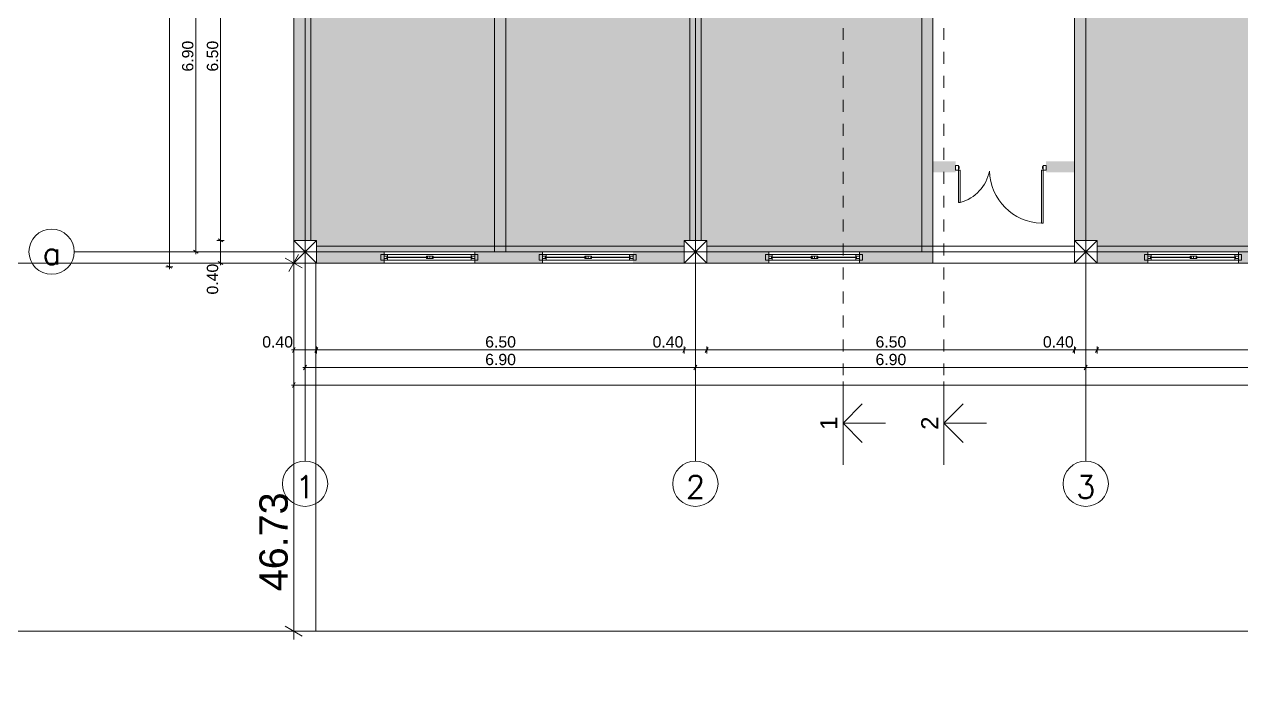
# Model space of a CAD drawing. Header units: millimetres. Extents: x 476244520 to 476657119, y 4620824743 to 4621446928.
# Drawn here: x 476385393 to 476406912, y 4620976620 to 4620988538 of the extents above; entities that cross this region are included whole.
import ezdxf

# ---------------------------------------------------------------- set-up
doc = ezdxf.new("R2010")
doc.units = ezdxf.units.MM
doc.header["$MEASUREMENT"] = 0
doc.linetypes.add('Dashed', pattern=[423.333333, 211.666667, -211.666667])
for name, color, linetype, lineweight in [('0_Pen_No__42_Pen_No__250_Pen_No__5', 5, 'Continuous', 0), ('2D Drafting - General_Pen_No__1_Pen_No__7', 7, 'Continuous', 0), ('2D Drafting - General_Pen_No__250_Pen_No__7_Pen_No__154', 154, 'Continuous', 0), ('2D Drafting - General_Pen_No__250_Pen_No__7_Pen_No__250', 7, 'Continuous', 0), ('2D Drafting - General_Pen_No__250_Pen_No__7_Pen_No__7', 7, 'Continuous', 0), ('Annotation - Text_Pen_No__7_Pen_No__5', 5, 'Continuous', 0), ('Doors_Pen_No__7_Pen_No__7', 7, 'Continuous', 0), ('G-Anno-Nplt_Pen_No__4', 7, 'Continuous', 0), ('G-Anno-Nplt_Pen_No__7', 7, 'Continuous', 0), ('G-Anno-Nplt_Pen_No__8', 8, 'Continuous', 0), ('kar-panjara_Pen_No__7_Pen_No__7_Pen_No__7', 7, 'Continuous', 0), ('New_._Pen_No__1', 1, 'Continuous', 0), ('New_shenobebi_Pen_No__1', 1, 'Continuous', 0), ('New_Structural - Bearing_Pen_No__1', 1, 'Continuous', 0), ('zoma_Pen_No__1', 1, 'Continuous', 0), ('zoma_Pen_No__142', 142, 'Continuous', 0), ('zoma_Pen_No__5_Pen_No__5', 5, 'Continuous', 0)]:
    doc.layers.add(name, color=color, linetype=linetype, lineweight=lineweight)
doc.layers.add('zoma', color=7, linetype='Continuous')
doc.styles.add('GENERATED_STYLE_1', font='arial.ttf')
doc.styles.add('GENERATED_STYLE_2', font='arial.ttf')
doc.linetypes.add('Break', pattern='A,0,[1,A-4 бѓЎбѓђбѓ®бѓљбѓ\x98 - nikas1.Shx,S=15.679026,R=0,X=0,Y=0],-1975.557214,0', length=1975.557214)
doc.dimstyles.new('GENERATED_STYLE__1', dxfattribs={"dimtxt": 200, "dimasz": 64.421331, "dimexe": 0.18, "dimexo": 3, "dimgap": 0.09, "dimtad": 1, "dimtih": 1, "dimtoh": 1, "dimlfac": 0.001, "dimzin": 0, "dimdsep": 46, "dimtxsty": 'GENERATED_STYLE_2', "dimblk": 'ARROWHEAD_2', "dimblk1": 'ARROWHEAD_2', "dimblk2": 'ARROWHEAD_2', "dimcen": 0.09, "dimclrd": 142, "dimclre": 142, "dimclrt": 142, "dimadec": 0, "dimazin": 0, "dimtfac": 1, "dimtdec": 4, "dimtmove": 0, "dimatfit": 3, "dimfxl": 1, "dimtolj": 1, "dimtzin": 0, "dimarcsym": 0})
doc.dimstyles.new('GENERATED_STYLE__5', dxfattribs={"dimtxt": 500, "dimasz": 228, "dimexe": 0.18, "dimexo": 3, "dimgap": 0.09, "dimtad": 1, "dimtih": 1, "dimtoh": 1, "dimlfac": 0.001, "dimzin": 0, "dimdsep": 46, "dimtxsty": 'GENERATED_STYLE_2', "dimblk": 'ARROWHEAD_2', "dimblk1": 'ARROWHEAD_2', "dimblk2": 'ARROWHEAD_2', "dimcen": 0.09, "dimclrd": 1, "dimclre": 1, "dimclrt": 1, "dimadec": 0, "dimazin": 0, "dimtfac": 1, "dimtdec": 4, "dimtmove": 2, "dimatfit": 3, "dimfxl": 1, "dimtolj": 1, "dimtzin": 0, "dimarcsym": 0})
doc.dimstyles.new('GENERATED_STYLE__6', dxfattribs={"dimtxt": 500, "dimasz": 228, "dimexe": 0.18, "dimexo": 3, "dimgap": 0.09, "dimtad": 1, "dimlfac": 0.001, "dimzin": 0, "dimdsep": 46, "dimtxsty": 'GENERATED_STYLE_2', "dimblk": 'ARROWHEAD_2', "dimblk1": 'ARROWHEAD_2', "dimblk2": 'ARROWHEAD_2', "dimcen": 0.09, "dimclrd": 1, "dimclre": 1, "dimclrt": 1, "dimadec": 0, "dimazin": 0, "dimtfac": 1, "dimtdec": 4, "dimtmove": 2, "dimatfit": 3, "dimfxl": 1, "dimtolj": 1, "dimtzin": 0, "dimarcsym": 0})
doc.dimstyles.new('GENERATED_STYLE__8', dxfattribs={"dimtxt": 200, "dimasz": 64.421331, "dimexe": 0.18, "dimexo": 3, "dimgap": 0.09, "dimtad": 1, "dimlfac": 0.001, "dimzin": 0, "dimdsep": 46, "dimtxsty": 'GENERATED_STYLE_2', "dimblk": 'ARROWHEAD_2', "dimblk1": 'ARROWHEAD_2', "dimblk2": 'ARROWHEAD_2', "dimcen": 0.09, "dimclrd": 142, "dimclre": 142, "dimclrt": 142, "dimadec": 0, "dimazin": 0, "dimtfac": 1, "dimtdec": 4, "dimtmove": 0, "dimatfit": 3, "dimfxl": 1, "dimtolj": 1, "dimtzin": 0, "dimarcsym": 0})

# ---------------------------------------------------------------- blocks, each defined once
blk = doc.blocks.new('*D202', base_point=(476844527, 4621385791))
at = {"layer": 'zoma_Pen_No__142', "color": 142, "linetype": 'Continuous', "lineweight": 0, "transparency": 16777216}
for p, q in [((476388488, 4620991420), (476388361, 4620991420)), ((476388382, 4620991445), (476388467, 4620991396)), ((476388424, 4620984520), (476388424, 4620991420)), ((476388382, 4620984545), (476388467, 4620984496)), ((476388488, 4620984520), (476388361, 4620984520)), ((476388424, 4620984479), (476388424, 4620984520))]:
    blk.add_line(p, q, dxfattribs=at)
at = {"layer": 'zoma_Pen_No__142', "color": 142, "lineweight": 0, "transparency": 16777216, "insert": (476388384, 4620987704), "char_height": 200, "attachment_point": 7, "rotation": 90, "style": 'GENERATED_STYLE_2'}
blk.add_mtext('\\A1;{\\pql;\\fArial CYR|b0|i0|c204|p34;6.90}', dxfattribs=at)
blk = doc.blocks.new('ARROWHEAD_2')
at = {"color": 0, "linetype": 'Continuous', "lineweight": 0}
for p, q in [((0, 0), (-1, 0)), ((-0.378, -0.655), (0.378, 0.655))]:
    blk.add_line(p, q, dxfattribs=at)
blk = doc.blocks.new('*D205', base_point=(476844527, 4621385791))
at = {"layer": 'zoma_Pen_No__142', "color": 142, "linetype": 'Continuous', "lineweight": 0, "transparency": 16777216}
for p, q in [((476388819, 4620984745), (476388904, 4620984696)), ((476388925, 4620984720), (476388798, 4620984720)), ((476388862, 4620984320), (476388862, 4620984720)), ((476388925, 4620984320), (476388798, 4620984320)), ((476388819, 4620984345), (476388904, 4620984296)), ((476388862, 4620984279), (476388862, 4620984320))]:
    blk.add_line(p, q, dxfattribs=at)
at = {"layer": 'zoma_Pen_No__142', "color": 142, "lineweight": 0, "transparency": 16777216, "insert": (476388822, 4620983763), "char_height": 200, "attachment_point": 7, "rotation": 89.9995, "style": 'GENERATED_STYLE_2'}
blk.add_mtext('\\A1;{\\pql;\\fArial CYR|b0|i0|c204|p34;0.40}', dxfattribs=at)
blk = doc.blocks.new('*D206', base_point=(476844527, 4621385791))
at = {"layer": 'zoma_Pen_No__142', "color": 142, "linetype": 'Continuous', "lineweight": 0, "transparency": 16777216}
for p, q in [((476388819, 4620991245), (476388904, 4620991196)), ((476388862, 4620984720), (476388862, 4620991220)), ((476388819, 4620984745), (476388904, 4620984696)), ((476388925, 4620984720), (476388798, 4620984720)), ((476388862, 4620984320), (476388862, 4620984720))]:
    blk.add_line(p, q, dxfattribs=at)
at = {"layer": 'zoma_Pen_No__142', "color": 142, "lineweight": 0, "transparency": 16777216, "char_height": 200, "attachment_point": 7, "rotation": 89.9995, "style": 'GENERATED_STYLE_2'}
for s, insert in [('\\A1;{\\pql;\\fArial CYR|b0|i0|c204|p34;0.40}', (476388822, 4620990663)), ('\\A1;{\\pql;\\fArial CYR|b0|i0|c204|p34;6.50}', (476388822, 4620987704))]:
    blk.add_mtext(s, dxfattribs=dict(at, insert=insert))
blk = doc.blocks.new('*D207', base_point=(476844527, 4621385791))
at = {"layer": 'zoma_Pen_No__142', "color": 142, "linetype": 'Continuous', "lineweight": 0, "transparency": 16777216}
for p, q in [((476388862, 4620991620), (476388862, 4620994720)), ((476388819, 4620991645), (476388904, 4620991596)), ((476388925, 4620991620), (476388798, 4620991620)), ((476388862, 4620991220), (476388862, 4620991620)), ((476388925, 4620991220), (476388798, 4620991220)), ((476388819, 4620991245), (476388904, 4620991196)), ((476388862, 4620984720), (476388862, 4620991220))]:
    blk.add_line(p, q, dxfattribs=at)
blk = doc.blocks.new('*D213', base_point=(476844527, 4621385791))
at = {"layer": 'zoma_Pen_No__1', "color": 1, "linetype": 'Continuous', "lineweight": 0, "transparency": 16777216}
for p, q in [((476390381, 4620984320), (476389931, 4620984320)), ((476390306, 4620984233), (476390006, 4620984407)), ((476390156, 4620984320), (476390156, 4620984467)), ((476390156, 4620977813), (476390156, 4620984320)), ((476390006, 4620977900), (476390306, 4620977727)), ((476390381, 4620977813), (476389931, 4620977813)), ((476390156, 4620977667), (476390156, 4620977813))]:
    blk.add_line(p, q, dxfattribs=at)
at = {"layer": 'zoma_Pen_No__1', "color": 1, "lineweight": 0, "transparency": 16777216, "insert": (476390056, 4620978518), "char_height": 500, "attachment_point": 7, "rotation": 90, "style": 'GENERATED_STYLE_2'}
blk.add_mtext('\\A1;{\\pql;\\fArial CYR|b0|i0|c204|p34;46.73}', dxfattribs=at)
blk = doc.blocks.new('*D216', base_point=(476844527, 4621385791))
at = {"layer": 'zoma_Pen_No__1', "color": 1, "linetype": 'Continuous', "lineweight": 0, "transparency": 16777216}
for p, q in [((476377547, 4620984095), (476377547, 4620984545)), ((476390156, 4620984095), (476390156, 4620984545)), ((476377400, 4620984320), (476377547, 4620984320)), ((476377633, 4620984470), (476377460, 4620984170)), ((476377547, 4620984320), (476390156, 4620984320)), ((476390069, 4620984170), (476390242, 4620984470)), ((476390156, 4620984320), (476390303, 4620984320))]:
    blk.add_line(p, q, dxfattribs=at)
at = {"layer": 'zoma_Pen_No__1', "color": 1, "lineweight": 0, "transparency": 16777216, "insert": (476382462, 4620984420), "char_height": 500, "attachment_point": 7, "style": 'GENERATED_STYLE_2'}
blk.add_mtext('\\A1;{\\pql;\\fArial CYR|b0|i0|c204|p34;12.61}', dxfattribs=at)
blk = doc.blocks.new('*D231', base_point=(476844527, 4621385791))
at = {"layer": 'zoma_Pen_No__142', "color": 142, "linetype": 'Continuous', "lineweight": 0, "transparency": 16777216}
for p, q in [((476390314, 4620982472), (476390356, 4620982472)), ((476390380, 4620982514), (476390331, 4620982429)), ((476390356, 4620982408), (476390356, 4620982535)), ((476390356, 4620982472), (476397256, 4620982472)), ((476397280, 4620982514), (476397231, 4620982429)), ((476397256, 4620982408), (476397256, 4620982535))]:
    blk.add_line(p, q, dxfattribs=at)
at = {"layer": 'zoma_Pen_No__142', "color": 142, "lineweight": 0, "transparency": 16777216, "insert": (476393540, 4620982512), "char_height": 200, "attachment_point": 7, "style": 'GENERATED_STYLE_2'}
blk.add_mtext('\\A1;{\\pql;\\fArial CYR|b0|i0|c204|p34;6.90}', dxfattribs=at)
blk = doc.blocks.new('*D232', base_point=(476844527, 4621385791))
at = {"layer": 'zoma_Pen_No__142', "color": 142, "linetype": 'Continuous', "lineweight": 0, "transparency": 16777216}
for p, q in [((476397280, 4620982514), (476397231, 4620982429)), ((476397256, 4620982408), (476397256, 4620982535)), ((476397256, 4620982472), (476404156, 4620982472)), ((476404180, 4620982514), (476404131, 4620982429)), ((476404156, 4620982408), (476404156, 4620982535))]:
    blk.add_line(p, q, dxfattribs=at)
at = {"layer": 'zoma_Pen_No__142', "color": 142, "lineweight": 0, "transparency": 16777216, "insert": (476400440, 4620982512), "char_height": 200, "attachment_point": 7, "style": 'GENERATED_STYLE_2'}
blk.add_mtext('\\A1;{\\pql;\\fArial CYR|b0|i0|c204|p34;6.90}', dxfattribs=at)
blk = doc.blocks.new('*D233', base_point=(476844527, 4621385791))
at = {"layer": 'zoma_Pen_No__142', "color": 142, "linetype": 'Continuous', "lineweight": 0, "transparency": 16777216}
for p, q in [((476404180, 4620982514), (476404131, 4620982429)), ((476404156, 4620982408), (476404156, 4620982535)), ((476404156, 4620982472), (476411056, 4620982472)), ((476411080, 4620982514), (476411031, 4620982429)), ((476411056, 4620982408), (476411056, 4620982535))]:
    blk.add_line(p, q, dxfattribs=at)
at = {"layer": 'zoma_Pen_No__142', "color": 142, "lineweight": 0, "transparency": 16777216, "insert": (476407340, 4620982512), "char_height": 200, "attachment_point": 7, "style": 'GENERATED_STYLE_2'}
blk.add_mtext('\\A1;{\\pql;\\fArial CYR|b0|i0|c204|p34;6.90}', dxfattribs=at)
blk = doc.blocks.new('*D237', base_point=(476844527, 4621385791))
at = {"layer": 'zoma_Pen_No__142', "color": 142, "linetype": 'Continuous', "lineweight": 0, "transparency": 16777216}
for p, q in [((476388488, 4620991420), (476388361, 4620991420)), ((476388382, 4620991445), (476388467, 4620991396)), ((476388424, 4620984520), (476388424, 4620991420)), ((476388382, 4620984545), (476388467, 4620984496)), ((476388488, 4620984520), (476388361, 4620984520)), ((476388424, 4620984479), (476388424, 4620984520))]:
    blk.add_line(p, q, dxfattribs=at)
at = {"layer": 'zoma_Pen_No__142', "color": 142, "lineweight": 0, "transparency": 16777216, "insert": (476388384, 4620987704), "char_height": 200, "attachment_point": 7, "rotation": 90, "style": 'GENERATED_STYLE_2'}
blk.add_mtext('\\A1;{\\pql;\\fArial CYR|b0|i0|c204|p34;6.90}', dxfattribs=at)
blk = doc.blocks.new('*D243', base_point=(476844527, 4621385791))
at = {"layer": 'zoma_Pen_No__142', "color": 142, "linetype": 'Continuous', "lineweight": 0, "transparency": 16777216}
for p, q in [((476390114, 4620982163), (476390156, 4620982163)), ((476390180, 4620982206), (476390131, 4620982121)), ((476390156, 4620982100), (476390156, 4620982227)), ((476390156, 4620982163), (476431956, 4620982163)), ((476431931, 4620982121), (476431980, 4620982206)), ((476431956, 4620982100), (476431956, 4620982227)), ((476431956, 4620982163), (476431997, 4620982163))]:
    blk.add_line(p, q, dxfattribs=at)
at = {"layer": 'zoma_Pen_No__142', "color": 142, "lineweight": 0, "transparency": 16777216, "insert": (476410714, 4620982203), "char_height": 200, "attachment_point": 7, "style": 'GENERATED_STYLE_2'}
blk.add_mtext('\\A1;{\\pql;\\fArial CYR|b0|i0|c204|p34;41.80}', dxfattribs=at)
blk = doc.blocks.new('*D244', base_point=(476844527, 4621385791))
at = {"layer": 'zoma_Pen_No__142', "color": 142, "linetype": 'Continuous', "lineweight": 0, "transparency": 16777216}
for p, q in [((476390180, 4620982826), (476390131, 4620982741)), ((476390156, 4620982720), (476390156, 4620982847)), ((476390580, 4620982826), (476390531, 4620982741)), ((476390556, 4620982720), (476390556, 4620982847)), ((476390114, 4620982783), (476390156, 4620982783)), ((476390156, 4620982783), (476390556, 4620982783))]:
    blk.add_line(p, q, dxfattribs=at)
at = {"layer": 'zoma_Pen_No__142', "color": 142, "lineweight": 0, "transparency": 16777216, "insert": (476389599, 4620982823), "char_height": 200, "attachment_point": 7, "style": 'GENERATED_STYLE_2'}
blk.add_mtext('\\A1;{\\pql;\\fArial CYR|b0|i0|c204|p34;0.40}', dxfattribs=at)
blk = doc.blocks.new('*D245', base_point=(476844527, 4621385791))
at = {"layer": 'zoma_Pen_No__142', "color": 142, "linetype": 'Continuous', "lineweight": 0, "transparency": 16777216}
for p, q in [((476390580, 4620982826), (476390531, 4620982741)), ((476390556, 4620982720), (476390556, 4620982847)), ((476397080, 4620982826), (476397031, 4620982741)), ((476397056, 4620982720), (476397056, 4620982847)), ((476390556, 4620982783), (476397056, 4620982783))]:
    blk.add_line(p, q, dxfattribs=at)
at = {"layer": 'zoma_Pen_No__142', "color": 142, "lineweight": 0, "transparency": 16777216, "char_height": 200, "attachment_point": 7, "style": 'GENERATED_STYLE_2'}
for s, insert in [('\\A1;{\\pql;\\fArial CYR|b0|i0|c204|p34;6.50}', (476393540, 4620982823)), ('\\A1;{\\pql;\\fArial CYR|b0|i0|c204|p34;0.40}', (476396499, 4620982823))]:
    blk.add_mtext(s, dxfattribs=dict(at, insert=insert))
blk = doc.blocks.new('*D246', base_point=(476844527, 4621385791))
at = {"layer": 'zoma_Pen_No__142', "color": 142, "linetype": 'Continuous', "lineweight": 0, "transparency": 16777216}
for p, q in [((476397080, 4620982826), (476397031, 4620982741)), ((476397056, 4620982720), (476397056, 4620982847)), ((476397480, 4620982826), (476397431, 4620982741)), ((476397456, 4620982720), (476397456, 4620982847)), ((476397056, 4620982783), (476397456, 4620982783))]:
    blk.add_line(p, q, dxfattribs=at)
blk = doc.blocks.new('*D247', base_point=(476844527, 4621385791))
at = {"layer": 'zoma_Pen_No__142', "color": 142, "linetype": 'Continuous', "lineweight": 0, "transparency": 16777216}
for p, q in [((476397480, 4620982826), (476397431, 4620982741)), ((476397456, 4620982720), (476397456, 4620982847)), ((476403980, 4620982826), (476403931, 4620982741)), ((476403956, 4620982720), (476403956, 4620982847)), ((476397456, 4620982783), (476403956, 4620982783))]:
    blk.add_line(p, q, dxfattribs=at)
at = {"layer": 'zoma_Pen_No__142', "color": 142, "lineweight": 0, "transparency": 16777216, "char_height": 200, "attachment_point": 7, "style": 'GENERATED_STYLE_2'}
for s, insert in [('\\A1;{\\pql;\\fArial CYR|b0|i0|c204|p34;6.50}', (476400440, 4620982823)), ('\\A1;{\\pql;\\fArial CYR|b0|i0|c204|p34;0.40}', (476403399, 4620982823))]:
    blk.add_mtext(s, dxfattribs=dict(at, insert=insert))
blk = doc.blocks.new('*D248', base_point=(476844527, 4621385791))
at = {"layer": 'zoma_Pen_No__142', "color": 142, "linetype": 'Continuous', "lineweight": 0, "transparency": 16777216}
for p, q in [((476403980, 4620982826), (476403931, 4620982741)), ((476403956, 4620982720), (476403956, 4620982847)), ((476404380, 4620982826), (476404331, 4620982741)), ((476404356, 4620982720), (476404356, 4620982847)), ((476403956, 4620982783), (476404356, 4620982783))]:
    blk.add_line(p, q, dxfattribs=at)
blk = doc.blocks.new('*D249', base_point=(476844527, 4621385791))
at = {"layer": 'zoma_Pen_No__142', "color": 142, "linetype": 'Continuous', "lineweight": 0, "transparency": 16777216}
for p, q in [((476404380, 4620982826), (476404331, 4620982741)), ((476404356, 4620982720), (476404356, 4620982847)), ((476410880, 4620982826), (476410831, 4620982741)), ((476410856, 4620982720), (476410856, 4620982847)), ((476404356, 4620982783), (476410856, 4620982783))]:
    blk.add_line(p, q, dxfattribs=at)
at = {"layer": 'zoma_Pen_No__142', "color": 142, "lineweight": 0, "transparency": 16777216, "char_height": 200, "attachment_point": 7, "style": 'GENERATED_STYLE_2'}
for s, insert in [('\\A1;{\\pql;\\fArial CYR|b0|i0|c204|p34;6.50}', (476407340, 4620982823)), ('\\A1;{\\pql;\\fArial CYR|b0|i0|c204|p34;0.40}', (476410299, 4620982823))]:
    blk.add_mtext(s, dxfattribs=dict(at, insert=insert))
blk = doc.blocks.new('*D264', base_point=(476844527, 4621385791))
at = {"layer": 'zoma_Pen_No__142', "color": 142, "linetype": 'Continuous', "lineweight": 0, "transparency": 16777216}
for p, q in [((476388819, 4620984745), (476388904, 4620984696)), ((476388925, 4620984720), (476388798, 4620984720)), ((476388862, 4620984320), (476388862, 4620984720)), ((476388925, 4620984320), (476388798, 4620984320)), ((476388819, 4620984345), (476388904, 4620984296)), ((476388862, 4620984279), (476388862, 4620984320))]:
    blk.add_line(p, q, dxfattribs=at)
at = {"layer": 'zoma_Pen_No__142', "color": 142, "lineweight": 0, "transparency": 16777216, "insert": (476388822, 4620983763), "char_height": 200, "attachment_point": 7, "rotation": 89.9995, "style": 'GENERATED_STYLE_2'}
blk.add_mtext('\\A1;{\\pql;\\fArial CYR|b0|i0|c204|p34;0.40}', dxfattribs=at)
blk = doc.blocks.new('*D265', base_point=(476844527, 4621385791))
at = {"layer": 'zoma_Pen_No__142', "color": 142, "linetype": 'Continuous', "lineweight": 0, "transparency": 16777216}
for p, q in [((476388819, 4620991245), (476388904, 4620991196)), ((476388862, 4620984720), (476388862, 4620991220)), ((476388819, 4620984745), (476388904, 4620984696)), ((476388925, 4620984720), (476388798, 4620984720)), ((476388862, 4620984320), (476388862, 4620984720))]:
    blk.add_line(p, q, dxfattribs=at)
at = {"layer": 'zoma_Pen_No__142', "color": 142, "lineweight": 0, "transparency": 16777216, "char_height": 200, "attachment_point": 7, "rotation": 89.9995, "style": 'GENERATED_STYLE_2'}
for s, insert in [('\\A1;{\\pql;\\fArial CYR|b0|i0|c204|p34;0.40}', (476388822, 4620990663)), ('\\A1;{\\pql;\\fArial CYR|b0|i0|c204|p34;6.50}', (476388822, 4620987704))]:
    blk.add_mtext(s, dxfattribs=dict(at, insert=insert))
blk = doc.blocks.new('*D266', base_point=(476844527, 4621385791))
at = {"layer": 'zoma_Pen_No__142', "color": 142, "linetype": 'Continuous', "lineweight": 0, "transparency": 16777216}
for p, q in [((476388862, 4620991620), (476388862, 4620994720)), ((476388819, 4620991645), (476388904, 4620991596)), ((476388925, 4620991620), (476388798, 4620991620)), ((476388862, 4620991220), (476388862, 4620991620)), ((476388925, 4620991220), (476388798, 4620991220)), ((476388819, 4620991245), (476388904, 4620991196)), ((476388862, 4620984720), (476388862, 4620991220))]:
    blk.add_line(p, q, dxfattribs=at)
blk = doc.blocks.new('*D272', base_point=(476844527, 4621385791))
at = {"layer": 'zoma_Pen_No__142', "color": 142, "linetype": 'Continuous', "lineweight": 0, "transparency": 16777216}
for p, q in [((476388021, 4621002020), (476387894, 4621002020)), ((476388000, 4621001996), (476387915, 4621002045)), ((476387958, 4621002020), (476387958, 4621002062)), ((476387958, 4620984250), (476387958, 4621002020)), ((476388021, 4620984250), (476387894, 4620984250)), ((476387915, 4620984275), (476388000, 4620984226)), ((476387958, 4620984209), (476387958, 4620984250))]:
    blk.add_line(p, q, dxfattribs=at)
at = {"layer": 'zoma_Pen_No__142', "color": 142, "lineweight": 0, "transparency": 16777216, "insert": (476387918, 4620992793), "char_height": 200, "attachment_point": 7, "rotation": 89.9995, "style": 'GENERATED_STYLE_2'}
blk.add_mtext('\\A1;{\\pql;\\fArial CYR|b0|i0|c204|p34;17.77}', dxfattribs=at)

msp = doc.modelspace()

# ---------------------------------------------------------------- hatches: boundary and pattern name
at = {"layer": '2D Drafting - General_Pen_No__250_Pen_No__7_Pen_No__154', "linetype": 'Continuous', "lineweight": 0}
for points in [[(476390355.829, 4620991220.052), (476390155.829, 4620991220.052), (476390155.829, 4620984720.052), (476390355.829, 4620984720.052)], [(476391755.829, 4620984320.052), (476390555.829, 4620984320.052), (476390555.829, 4620984520.052), (476391755.829, 4620984520.052)], [(476394555.831, 4620984320.052), (476393355.831, 4620984320.052), (476393355.831, 4620984520.052), (476394555.831, 4620984520.052)], [(476397055.829, 4620984320.052), (476396155.833, 4620984320.052), (476396155.833, 4620984520.052), (476397055.829, 4620984520.052)], [(476397455.829, 4620984320.056), (476398555.826, 4620984320.056), (476398555.826, 4620984520.056), (476397455.829, 4620984520.056)], [(476400155.828, 4620984320.056), (476401455.829, 4620984320.056), (476401455.829, 4620984520.056), (476400155.828, 4620984520.056)], [(476405255.829, 4620984319.994), (476404355.829, 4620984319.994), (476404355.829, 4620984519.994), (476405255.829, 4620984519.994)], [(476408655.827, 4620984320.052), (476406855.831, 4620984320.052), (476406855.831, 4620984520.052), (476408655.827, 4620984520.052)]]:
    msp.add_hatch(color=154, dxfattribs=at).paths.add_polyline_path(points)
at = {"layer": '2D Drafting - General_Pen_No__250_Pen_No__7_Pen_No__7', "linetype": 'Continuous', "lineweight": 0}
for points in [[(476401255.829, 4620984520.052), (476401255.829, 4620994823.31), (476401455.829, 4620994823.31), (476401455.829, 4620984520.052)], [(476397155.829, 4620984720.052), (476397355.829, 4620984720.052), (476397355.829, 4620991220.052), (476397155.829, 4620991220.052)], [(476403955.829, 4620984720.052), (476404155.829, 4620984720.052), (476404155.829, 4620991220.052), (476403955.829, 4620991220.052)], [(476401455.829, 4620985920.052), (476401855.829, 4620985920.052), (476401855.829, 4620986120.052), (476401455.829, 4620986120.052)], [(476403455.915, 4620985920.052), (476403955.829, 4620985920.052), (476403955.829, 4620986120.052), (476403455.915, 4620986120.052)]]:
    msp.add_hatch(color=7, dxfattribs=at).paths.add_polyline_path(points)
at = {"layer": 'G-Anno-Nplt_Pen_No__7', "linetype": 'Continuous', "lineweight": 0}
msp.add_hatch(color=7, dxfattribs=at).paths.add_polyline_path([(476393905.829, 4620984520.052), (476393905.829, 4620994823.251), (476393705.829, 4620994823.251), (476393705.829, 4620984520.052)])
at = {"layer": 'G-Anno-Nplt_Pen_No__8', "linetype": 'Continuous', "lineweight": 0, "true_color": 0x202020}
for points in [[(476390355.829, 4620991620.052), (476390355.829, 4620994720.052), (476390555.829, 4620994720.052), (476390555.829, 4620994820.052), (476393705.829, 4620994820.052), (476393705.829, 4620984520.11), (476390555.829, 4620984520.11), (476390555.829, 4620984720.052), (476390355.829, 4620984720.052), (476390355.829, 4620990929.864), (476390754.251, 4620990929.864), (476390754.251, 4620991320.052), (476390555.829, 4620991320.052), (476390555.829, 4620991620.052)], [(476393905.829, 4620984520.052), (476393905.829, 4620994820.052), (476396754.207, 4620994820.052), (476396754.207, 4620994399.034), (476397155.829, 4620994399.034), (476397155.829, 4620991620.052), (476397055.829, 4620991620.052), (476397055.829, 4620991220.052), (476397155.829, 4620991220.052), (476397155.829, 4620984720.052), (476397055.829, 4620984720.052), (476397055.829, 4620984520.052)], [(476397355.829, 4620984720.052), (476397455.829, 4620984720.052), (476397455.829, 4620984520.052), (476401255.829, 4620984520.052), (476401255.829, 4620994820.052), (476397746.017, 4620994820.052), (476397746.017, 4620994423.31), (476397355.829, 4620994423.31), (476397355.829, 4620991620.052), (476397455.83, 4620991620.052), (476397455.83, 4620991220.052), (476397355.829, 4620991220.052)], [(476404155.829, 4620991220.052), (476404155.829, 4620984720.052), (476404355.829, 4620984720.052), (476404355.829, 4620984520.052), (476407505.829, 4620984520.052), (476407505.829, 4620994820.052), (476404654.207, 4620994820.052), (476404654.207, 4620994399.034), (476404155.829, 4620994399.034), (476404155.829, 4620991620.052), (476404355.829, 4620991620.052), (476404355.829, 4620991220.052)]]:
    msp.add_hatch(color=250, dxfattribs=at).paths.add_polyline_path(points)

# ---------------------------------------------------------------- linework, layer by layer
at = {"layer": '0_Pen_No__42_Pen_No__250_Pen_No__5', "color": 5, "linetype": 'Continuous', "lineweight": 0}
for centre in [(476385875.279, 4620984520.052), (476385875.279, 4620984520.052), (476390355.829, 4620980418.843), (476390355.829, 4620980418.843), (476397255.829, 4620980418.843), (476404155.829, 4620980418.843), (476404155.829, 4620980418.843)]:
    msp.add_circle(centre, 400, dxfattribs=at)
at = {"layer": '2D Drafting - General_Pen_No__1_Pen_No__7', "color": 7, "linetype": 'Continuous', "lineweight": 0}
for p, q in [((476390155.829, 4620984320.052), (476390555.829, 4620984720.052)), ((476390555.829, 4620984320.052), (476390155.829, 4620984720.052)), ((476397055.829, 4620984320.052), (476397455.829, 4620984720.052)), ((476397455.829, 4620984320.052), (476397055.829, 4620984720.052)), ((476403955.829, 4620984320.052), (476404355.829, 4620984720.052)), ((476404355.829, 4620984320.052), (476403955.829, 4620984720.052))]:
    msp.add_line(p, q, dxfattribs=at)
at = {"layer": '2D Drafting - General_Pen_No__1_Pen_No__7', "color": 7, "linetype": 'Continuous', "lineweight": 0, "flags": 128}
for points in [[(476390155.829, 4620984720.052), (476390155.829, 4620991220.052), (476390455.829, 4620991220.052), (476390455.829, 4620984720.052)], [(476390155.829, 4620984320.052), (476390555.829, 4620984320.052), (476390555.829, 4620984720.052), (476390155.829, 4620984720.052)], [(476397055.829, 4620984320.052), (476390555.829, 4620984320.052), (476390555.829, 4620984620.052), (476397055.829, 4620984620.052)], [(476397455.829, 4620984320.052), (476397055.829, 4620984320.052), (476397055.829, 4620984720.052), (476397455.829, 4620984720.052)], [(476403955.829, 4620984320.052), (476397455.829, 4620984320.052), (476397455.829, 4620984620.052), (476403955.829, 4620984620.052)], [(476404355.829, 4620984320.052), (476403955.829, 4620984320.052), (476403955.829, 4620984720.052), (476404355.829, 4620984720.052)], [(476410855.829, 4620984320.052), (476404355.829, 4620984320.052), (476404355.829, 4620984620.052), (476410855.829, 4620984620.052)]]:
    msp.add_lwpolyline(points, close=True, dxfattribs=at)
at = {"layer": '2D Drafting - General_Pen_No__250_Pen_No__7_Pen_No__154', "color": 154, "linetype": 'Continuous', "lineweight": 0, "flags": 128}
for points in [[(476390355.829, 4620991220.052), (476390155.829, 4620991220.052), (476390155.829, 4620984720.052), (476390355.829, 4620984720.052)], [(476391755.829, 4620984320.052), (476390555.829, 4620984320.052), (476390555.829, 4620984520.052), (476391755.829, 4620984520.052)], [(476394555.831, 4620984320.052), (476393355.831, 4620984320.052), (476393355.831, 4620984520.052), (476394555.831, 4620984520.052)], [(476397455.829, 4620984320.056), (476398555.826, 4620984320.056), (476398555.826, 4620984520.056), (476397455.829, 4620984520.056)], [(476400155.828, 4620984320.056), (476401455.829, 4620984320.056), (476401455.829, 4620984520.056), (476400155.828, 4620984520.056)], [(476405255.829, 4620984319.994), (476404355.829, 4620984319.994), (476404355.829, 4620984519.994), (476405255.829, 4620984519.994)], [(476408655.827, 4620984320.052), (476406855.831, 4620984320.052), (476406855.831, 4620984520.052), (476408655.827, 4620984520.052)]]:
    msp.add_lwpolyline(points, close=True, dxfattribs=at)
at = {"layer": '2D Drafting - General_Pen_No__250_Pen_No__7_Pen_No__250', "color": 7, "linetype": 'Continuous', "lineweight": 0, "flags": 128}
for points in [[(476401255.829, 4620984520.052), (476401255.829, 4620994823.31), (476401455.829, 4620994823.31), (476401455.829, 4620984520.052)], [(476397155.829, 4620984720.052), (476397355.829, 4620984720.052), (476397355.829, 4620991220.052), (476397155.829, 4620991220.052)], [(476403955.829, 4620984720.052), (476404155.829, 4620984720.052), (476404155.829, 4620991220.052), (476403955.829, 4620991220.052)]]:
    msp.add_lwpolyline(points, close=True, dxfattribs=at)
at = {"layer": 'Doors_Pen_No__7_Pen_No__7', "color": 7, "linetype": 'Continuous', "lineweight": 0, "flags": 128}
for points in [[(476401855.829, 4620986044.165), (476401905.829, 4620986044.165), (476401905.829, 4620985959.498), (476401855.829, 4620985959.498)], [(476403455.915, 4620986044.165), (476403405.526, 4620986044.165), (476403405.526, 4620985959.498), (476403455.915, 4620985959.498)], [(476401905.829, 4620986026.165), (476401917.329, 4620986026.165), (476401917.329, 4620985992.832), (476401905.829, 4620985992.832)], [(476401905.829, 4620985959.498), (476401939.163, 4620985959.551), (476401939.163, 4620985389.622), (476401905.829, 4620985389.57)], [(476403405.526, 4620985959.498), (476403372.193, 4620985959.498), (476403372.193, 4620985021.61), (476403405.526, 4620985021.61)], [(476403405.526, 4620986026.165), (476403394.415, 4620986026.165), (476403394.415, 4620985992.832), (476403405.526, 4620985992.832)]]:
    msp.add_lwpolyline(points, close=True, dxfattribs=at)
at = {"layer": 'Doors_Pen_No__7_Pen_No__7', "color": 7, "linetype": 'Continuous', "lineweight": 0}
msp.add_arc((476401742.83, 4620986088.458), 725.892, 285.6922567, 348.6096077, dxfattribs=at)
at = {"layer": 'G-Anno-Nplt_Pen_No__4', "color": 7, "linetype": 'Continuous', "lineweight": 0, "flags": 128}
for points in [[(476390355.829, 4620991620.052), (476390355.829, 4620994720.052), (476390555.829, 4620994720.052), (476390555.829, 4620994820.052), (476393705.829, 4620994820.052), (476393705.829, 4620984520.11), (476390555.829, 4620984520.11), (476390555.829, 4620984720.052), (476390355.829, 4620984720.052), (476390355.829, 4620990929.864), (476390754.251, 4620990929.864), (476390754.251, 4620991320.052), (476390555.829, 4620991320.052), (476390555.829, 4620991620.052)], [(476393905.829, 4620984520.052), (476393905.829, 4620994823.251), (476393705.829, 4620994823.251), (476393705.829, 4620984520.052)], [(476393905.829, 4620984520.052), (476393905.829, 4620994820.052), (476396754.207, 4620994820.052), (476396754.207, 4620994399.034), (476397155.829, 4620994399.034), (476397155.829, 4620991620.052), (476397055.829, 4620991620.052), (476397055.829, 4620991220.052), (476397155.829, 4620991220.052), (476397155.829, 4620984720.052), (476397055.829, 4620984720.052), (476397055.829, 4620984520.052)], [(476397355.829, 4620984720.052), (476397455.829, 4620984720.052), (476397455.829, 4620984520.052), (476401255.829, 4620984520.052), (476401255.829, 4620994820.052), (476397746.017, 4620994820.052), (476397746.017, 4620994423.31), (476397355.829, 4620994423.31), (476397355.829, 4620991620.052), (476397455.83, 4620991620.052), (476397455.83, 4620991220.052), (476397355.829, 4620991220.052)], [(476404155.829, 4620991220.052), (476404155.829, 4620984720.052), (476404355.829, 4620984720.052), (476404355.829, 4620984520.052), (476407505.829, 4620984520.052), (476407505.829, 4620994820.052), (476404654.207, 4620994820.052), (476404654.207, 4620994399.034), (476404155.829, 4620994399.034), (476404155.829, 4620991620.052), (476404355.829, 4620991620.052), (476404355.829, 4620991220.052)]]:
    msp.add_lwpolyline(points, close=True, dxfattribs=at)
at = {"layer": 'G-Anno-Nplt_Pen_No__7', "color": 7, "linetype": 'Continuous', "lineweight": 0}
msp.add_arc((476403400.763, 4620985967.788), 946.61, 181.3733964, 268.2704205, dxfattribs=at)
at = {"layer": 'kar-panjara_Pen_No__7_Pen_No__7_Pen_No__7', "color": 7, "linetype": 'Continuous', "lineweight": 0, "flags": 128}
for points in [[(476391815.504, 4620984470.054), (476391695.504, 4620984470.054), (476391695.504, 4620984370.054), (476391815.504, 4620984370.054)], [(476393355.831, 4620984370.055), (476391755.829, 4620984370.111), (476391755.829, 4620984470.055), (476393355.831, 4620984470)], [(476391755.829, 4620984400.171), (476391800.829, 4620984400.171), (476391800.829, 4620984415.171), (476391800.829, 4620984425.171), (476391815.504, 4620984425.171), (476391815.504, 4620984440.171), (476391755.829, 4620984440.171)], [(476391800.829, 4620984415.171), (476392524.67, 4620984415.171), (476392524.67, 4620984425.171), (476391800.829, 4620984425.171)], [(476391815.504, 4620984400.171), (476391800.829, 4620984400.171), (476391800.829, 4620984415.171), (476391815.504, 4620984415.171)], [(476392560.401, 4620984400.171), (476392515.401, 4620984400.171), (476392515.401, 4620984415.171), (476392515.401, 4620984425.171), (476392500.401, 4620984425.171), (476392500.401, 4620984440.171), (476392560.401, 4620984440.171)], [(476392500.401, 4620984400.171), (476392515.401, 4620984400.171), (476392515.401, 4620984415.171), (476392500.401, 4620984415.171)], [(476392560.401, 4620984400.171), (476392605.401, 4620984400.171), (476392605.401, 4620984415.171), (476392605.401, 4620984425.171), (476392620.401, 4620984425.171), (476392620.401, 4620984440.171), (476392560.401, 4620984440.171)], [(476393305.401, 4620984415.171), (476392605.401, 4620984415.171), (476392605.401, 4620984425.171), (476393305.401, 4620984425.171)], [(476392620.401, 4620984400.171), (476392605.401, 4620984400.171), (476392605.401, 4620984415.171), (476392620.401, 4620984415.171)], [(476393290.401, 4620984470.054), (476393410.401, 4620984470.054), (476393410.401, 4620984370.054), (476393290.401, 4620984370.054)], [(476393355.831, 4620984400.171), (476393305.401, 4620984400.171), (476393305.401, 4620984415.171), (476393305.401, 4620984425.171), (476393290.401, 4620984425.171), (476393290.401, 4620984440.171), (476393355.831, 4620984440.171)], [(476393290.401, 4620984400.171), (476393305.401, 4620984400.171), (476393305.401, 4620984415.171), (476393290.401, 4620984415.171)], [(476394615.506, 4620984470.106), (476394495.506, 4620984470.106), (476394495.506, 4620984370.106), (476394615.506, 4620984370.106)], [(476396155.833, 4620984370.107), (476394555.831, 4620984370.162), (476394555.831, 4620984470.107), (476396155.833, 4620984470.052)], [(476394555.831, 4620984400.222), (476394600.831, 4620984400.222), (476394600.831, 4620984415.222), (476394600.831, 4620984425.222), (476394615.506, 4620984425.222), (476394615.506, 4620984440.222), (476394555.831, 4620984440.222)], [(476394600.831, 4620984415.222), (476395324.671, 4620984415.222), (476395324.671, 4620984425.222), (476394600.831, 4620984425.222)], [(476394615.506, 4620984400.222), (476394600.831, 4620984400.222), (476394600.831, 4620984415.222), (476394615.506, 4620984415.222)], [(476395360.403, 4620984400.222), (476395315.403, 4620984400.222), (476395315.403, 4620984415.222), (476395315.403, 4620984425.222), (476395300.403, 4620984425.222), (476395300.403, 4620984440.222), (476395360.403, 4620984440.222)], [(476395300.403, 4620984400.222), (476395315.403, 4620984400.222), (476395315.403, 4620984415.222), (476395300.403, 4620984415.222)], [(476395360.403, 4620984400.222), (476395405.403, 4620984400.222), (476395405.403, 4620984415.222), (476395405.403, 4620984425.222), (476395420.403, 4620984425.222), (476395420.403, 4620984440.222), (476395360.403, 4620984440.222)], [(476396105.403, 4620984415.222), (476395405.403, 4620984415.222), (476395405.403, 4620984425.222), (476396105.403, 4620984425.222)], [(476395420.403, 4620984400.222), (476395405.403, 4620984400.222), (476395405.403, 4620984415.222), (476395420.403, 4620984415.222)], [(476396090.403, 4620984470.106), (476396210.403, 4620984470.106), (476396210.403, 4620984370.106), (476396090.403, 4620984370.106)], [(476396155.833, 4620984400.222), (476396105.403, 4620984400.222), (476396105.403, 4620984415.222), (476396105.403, 4620984425.222), (476396090.403, 4620984425.222), (476396090.403, 4620984440.222), (476396155.833, 4620984440.222)], [(476396090.403, 4620984400.222), (476396105.403, 4620984400.222), (476396105.403, 4620984415.222), (476396090.403, 4620984415.222)], [(476398615.5, 4620984469.916), (476398495.5, 4620984469.916), (476398495.5, 4620984369.916), (476398615.5, 4620984369.916)], [(476400155.828, 4620984369.917), (476398555.826, 4620984369.973), (476398555.826, 4620984469.917), (476400155.828, 4620984469.862)], [(476398555.826, 4620984400.032), (476398600.826, 4620984400.032), (476398600.826, 4620984415.032), (476398600.826, 4620984425.032), (476398615.5, 4620984425.032), (476398615.5, 4620984440.032), (476398555.826, 4620984440.032)], [(476398600.826, 4620984415.032), (476399324.666, 4620984415.032), (476399324.666, 4620984425.032), (476398600.826, 4620984425.032)], [(476398615.5, 4620984400.032), (476398600.826, 4620984400.032), (476398600.826, 4620984415.032), (476398615.5, 4620984415.032)], [(476399360.398, 4620984400.032), (476399315.398, 4620984400.032), (476399315.398, 4620984415.032), (476399315.398, 4620984425.032), (476399300.398, 4620984425.032), (476399300.398, 4620984440.032), (476399360.398, 4620984440.032)], [(476399300.398, 4620984400.032), (476399315.398, 4620984400.032), (476399315.398, 4620984415.032), (476399300.398, 4620984415.032)], [(476399360.398, 4620984400.032), (476399405.398, 4620984400.032), (476399405.398, 4620984415.032), (476399405.398, 4620984425.032), (476399420.398, 4620984425.032), (476399420.398, 4620984440.032), (476399360.398, 4620984440.032)], [(476400105.398, 4620984415.032), (476399405.398, 4620984415.032), (476399405.398, 4620984425.032), (476400105.398, 4620984425.032)], [(476399420.398, 4620984400.032), (476399405.398, 4620984400.032), (476399405.398, 4620984415.032), (476399420.398, 4620984415.032)], [(476400090.398, 4620984469.916), (476400210.398, 4620984469.916), (476400210.398, 4620984369.916), (476400090.398, 4620984369.916)], [(476400155.828, 4620984400.032), (476400105.398, 4620984400.032), (476400105.398, 4620984415.032), (476400105.398, 4620984425.032), (476400090.398, 4620984425.032), (476400090.398, 4620984440.032), (476400155.828, 4620984440.032)], [(476400090.398, 4620984400.032), (476400105.398, 4620984400.032), (476400105.398, 4620984415.032), (476400090.398, 4620984415.032)], [(476405315.504, 4620984469.993), (476405195.504, 4620984469.993), (476405195.504, 4620984369.993), (476405315.504, 4620984369.993)], [(476406855.831, 4620984369.994), (476405255.829, 4620984370.049), (476405255.829, 4620984469.994), (476406855.831, 4620984469.939)], [(476405255.829, 4620984400.109), (476405300.829, 4620984400.109), (476405300.829, 4620984415.109), (476405300.829, 4620984425.109), (476405315.504, 4620984425.109), (476405315.504, 4620984440.109), (476405255.829, 4620984440.109)], [(476405300.829, 4620984415.109), (476406024.67, 4620984415.109), (476406024.67, 4620984425.109), (476405300.829, 4620984425.109)], [(476405315.504, 4620984400.109), (476405300.829, 4620984400.109), (476405300.829, 4620984415.109), (476405315.504, 4620984415.109)], [(476406060.401, 4620984400.109), (476406015.401, 4620984400.109), (476406015.401, 4620984415.109), (476406015.401, 4620984425.109), (476406000.401, 4620984425.109), (476406000.401, 4620984440.109), (476406060.401, 4620984440.109)], [(476406000.401, 4620984400.109), (476406015.401, 4620984400.109), (476406015.401, 4620984415.109), (476406000.401, 4620984415.109)], [(476406060.401, 4620984400.109), (476406105.401, 4620984400.109), (476406105.401, 4620984415.109), (476406105.401, 4620984425.109), (476406120.401, 4620984425.109), (476406120.401, 4620984440.109), (476406060.401, 4620984440.109)], [(476406805.401, 4620984415.109), (476406105.401, 4620984415.109), (476406105.401, 4620984425.109), (476406805.401, 4620984425.109)], [(476406120.401, 4620984400.109), (476406105.401, 4620984400.109), (476406105.401, 4620984415.109), (476406120.401, 4620984415.109)], [(476406790.401, 4620984469.993), (476406910.401, 4620984469.993), (476406910.401, 4620984369.993), (476406790.401, 4620984369.993)], [(476406855.831, 4620984400.109), (476406805.401, 4620984400.109), (476406805.401, 4620984415.109), (476406805.401, 4620984425.109), (476406790.401, 4620984425.109), (476406790.401, 4620984440.109), (476406855.831, 4620984440.109)], [(476406790.401, 4620984400.109), (476406805.401, 4620984400.109), (476406805.401, 4620984415.109), (476406790.401, 4620984415.109)]]:
    msp.add_lwpolyline(points, close=True, dxfattribs=at)
at = {"layer": 'New_shenobebi_Pen_No__1', "color": 1, "linetype": 'Dashed', "lineweight": 0}
for points in [[(476399865.328, 4620981488.422), (476399865.328, 4621000780.079), (476398266.855, 4621000780.079), (476398266.855, 4621006317.288)], [(476401650.445, 4620981488.422), (476401650.445, 4621006317.288)]]:
    msp.add_lwpolyline(points, dxfattribs=at)
at = {"layer": 'New_shenobebi_Pen_No__1', "color": 1, "linetype": 'Continuous', "lineweight": 0}
for points in [[(476399865.328, 4620980751.549), (476399865.328, 4620982225.296)], [(476401650.445, 4620980751.549), (476401650.445, 4620982225.296)], [(476399865.328, 4620981488.422), (476400206.473, 4620981829.567)], [(476401650.445, 4620981488.422), (476401991.59, 4620981829.567)], [(476399865.328, 4620981488.422), (476400618.326, 4620981488.422)], [(476399865.328, 4620981488.422), (476400206.473, 4620981147.277)], [(476401650.445, 4620981488.422), (476402403.443, 4620981488.422)], [(476401650.445, 4620981488.422), (476401991.59, 4620981147.277)]]:
    msp.add_lwpolyline(points, dxfattribs=at)
at = {"layer": 'New_Structural - Bearing_Pen_No__1', "color": 1, "linetype": 'Break', "lineweight": 0}
for p, q in [((476390548.602, 4620977813.438), (476390548.602, 4620984320.052)), ((476374220.452, 4620977813.438), (476442354.006, 4620977813.438))]:
    msp.add_line(p, q, dxfattribs=at)
at = {"layer": 'zoma_Pen_No__5_Pen_No__5', "color": 5, "linetype": 'Continuous', "lineweight": 0}
for p, q in [((476390355.829, 4621005529.649), (476390355.829, 4620980818.843)), ((476397255.829, 4621005529.649), (476397255.829, 4620980818.843)), ((476404155.829, 4621005529.649), (476404155.829, 4620980818.843)), ((476386275.279, 4620984520.052), (476436161.66, 4620984520.052)), ((476386275.279, 4620984520.052), (476436161.66, 4620984520.052))]:
    msp.add_line(p, q, dxfattribs=at)

# ---------------------------------------------------------------- texts
at = {"layer": 'Annotation - Text_Pen_No__7_Pen_No__5', "color": 5, "linetype": 'Continuous', "lineweight": 0, "char_height": 400, "attachment_point": 2}
for s, insert in [('\\A1;{\\pqc;\\Ftxt.shx;a}', (476385877.436, 4620984694.372)), ('\\A1;{\\pqc;\\Ftxt.shx;1}', (476390357.987, 4620980561.137)), ('\\A1;{\\pqc;\\Ftxt.shx;2}', (476397257.987, 4620980561.137)), ('\\A1;{\\pqc;\\Ftxt.shx;3}', (476404157.987, 4620980561.137))]:
    msp.add_mtext(s, dxfattribs=dict(at, insert=insert))
at = {"layer": 'New_._Pen_No__1', "color": 1, "linetype": 'Continuous', "lineweight": 0, "char_height": 300, "attachment_point": 2, "rotation": 90, "style": 'GENERATED_STYLE_1'}
for s, insert in [('\\A1;{\\pqc;\\fArial|b0|i0|c0|p34;1}', (476399462.47, 4620981488.422)), ('\\A1;{\\pqc;\\fArial|b0|i0|c0|p34;2}', (476401247.587, 4620981488.422))]:
    msp.add_mtext(s, dxfattribs=dict(at, insert=insert))

# ---------------------------------------------------------------- dimensions: what is measured, and where the dimension line sits
at = {"layer": 'zoma', "color": 142, "linetype": 'Continuous', "lineweight": 0}
for base, p1, p2, angle, picture, middle, turn in [((476387957.691, 4621002020.072), (476390085.823, 4620984250.052), (476390155.824, 4621002020.052), 89.9994828, '*D272', (476387817.61, 4620993129.131), 89.9994828), ((476388861.585, 4620991620.064), (476390557.037, 4620991220.048), (476390557.037, 4620991620.048), 89.9994828, '*D207', (476388721.579, 4620990923.217), 89.9994828), ((476388861.585, 4620991620.064), (476390557.037, 4620991220.048), (476390557.037, 4620991620.048), 89.9994828, '*D266', (476388721.579, 4620990923.217), 89.9994828), ((476388424.149, 4620991420.052), (476389876.237, 4620984520.052), (476389876.237, 4620991420.052), 90, '*D202', (476388284.149, 4620987963.759), 90), ((476388424.149, 4620991420.052), (476389876.237, 4620984520.052), (476389876.237, 4620991420.052), 90, '*D237', (476388284.149, 4620987963.759), 90), ((476388861.582, 4620991220.064), (476390557.037, 4620984720.048), (476390557.037, 4620991220.048), 89.9994828, '*D206', (476388721.552, 4620987963.772), 89.9994828), ((476388861.582, 4620991220.064), (476390557.037, 4620984720.048), (476390557.037, 4620991220.048), 89.9994828, '*D265', (476388721.552, 4620987963.772), 89.9994828), ((476388861.523, 4620984720.064), (476390557.037, 4620984320.048), (476390557.037, 4620984720.048), 89.9994828, '*D205', (476388721.517, 4620984023.217), 89.9994828), ((476388861.523, 4620984720.064), (476390557.037, 4620984320.048), (476390557.037, 4620984720.048), 89.9994828, '*D264', (476388721.517, 4620984023.217), 89.9994828)]:
    dim = msp.add_linear_dim(base=base, p1=p1, p2=p2, angle=angle, dimstyle='GENERATED_STYLE__8', dxfattribs=at)
    dim.commit()
    dim.dimension.update_dxf_attribs({"geometry": picture, "text_midpoint": middle, "dimtype": 160, "text_rotation": turn})
at = {"layer": 'zoma', "color": 1, "linetype": 'Continuous', "lineweight": 0}
dim = msp.add_linear_dim(base=(476390155.829, 4620984320.049), p1=(476377546.841, 4620984319.744), p2=(476390155.829, 4620984320.052), dimstyle='GENERATED_STYLE__5', dxfattribs=at)
dim.commit()
dim.dimension.update_dxf_attribs({"geometry": '*D216', "text_midpoint": (476383302.253, 4620984670.049), "dimtype": 160})
dim = msp.add_linear_dim(base=(476390155.829, 4620984320.052), p1=(476390155.829, 4620977813.438), p2=(476390418.178, 4620984320.052), angle=90, text='46.73', dimstyle='GENERATED_STYLE__6', dxfattribs=at)
dim.commit()
dim.dimension.update_dxf_attribs({"geometry": '*D213', "text_midpoint": (476389805.829, 4620979357.877), "dimtype": 160, "text_rotation": 90})
at = {"layer": 'zoma', "color": 142, "linetype": 'Continuous', "lineweight": 0}
for base, p1, p2, picture, middle in [((476431955.824, 4620982163.156), (476390155.824, 4620983956.404), (476431955.824, 4620983956.404), '*D243', (476411049.882, 4620982303.156)), ((476390555.824, 4620982783.336), (476390155.824, 4620950077.144), (476390555.824, 4620950077.144), '*D244', (476389858.976, 4620982923.336)), ((476397055.824, 4620982783.336), (476390555.824, 4620950077.144), (476397055.824, 4620949677.144), '*D245', (476393799.531, 4620982923.336)), ((476403955.824, 4620982783.336), (476397455.824, 4620949677.144), (476403955.824, 4620949677.144), '*D247', (476400699.531, 4620982923.336)), ((476410855.824, 4620982783.336), (476404355.824, 4620949677.144), (476410855.824, 4620949677.144), '*D249', (476407599.531, 4620982923.336)), ((476397455.824, 4620982783.336), (476397055.824, 4620949677.144), (476397455.824, 4620949677.144), '*D246', (476396758.976, 4620982923.336)), ((476404355.824, 4620982783.336), (476403955.824, 4620949677.144), (476404355.824, 4620949677.144), '*D248', (476403658.976, 4620982923.336)), ((476397255.824, 4620982471.804), (476390355.824, 4620980833.108), (476397255.824, 4620980833.108), '*D231', (476393799.531, 4620982611.804)), ((476404155.824, 4620982471.804), (476397255.824, 4620980833.108), (476404155.824, 4620980833.108), '*D232', (476400699.531, 4620982611.804)), ((476411055.824, 4620982471.804), (476404155.824, 4620980833.108), (476411055.824, 4620980833.108), '*D233', (476407599.531, 4620982611.804))]:
    dim = msp.add_linear_dim(base=base, p1=p1, p2=p2, dimstyle='GENERATED_STYLE__1', dxfattribs=at)
    dim.commit()
    dim.dimension.update_dxf_attribs({"geometry": picture, "text_midpoint": middle, "dimtype": 160})

doc.saveas('drawing.dxf')
